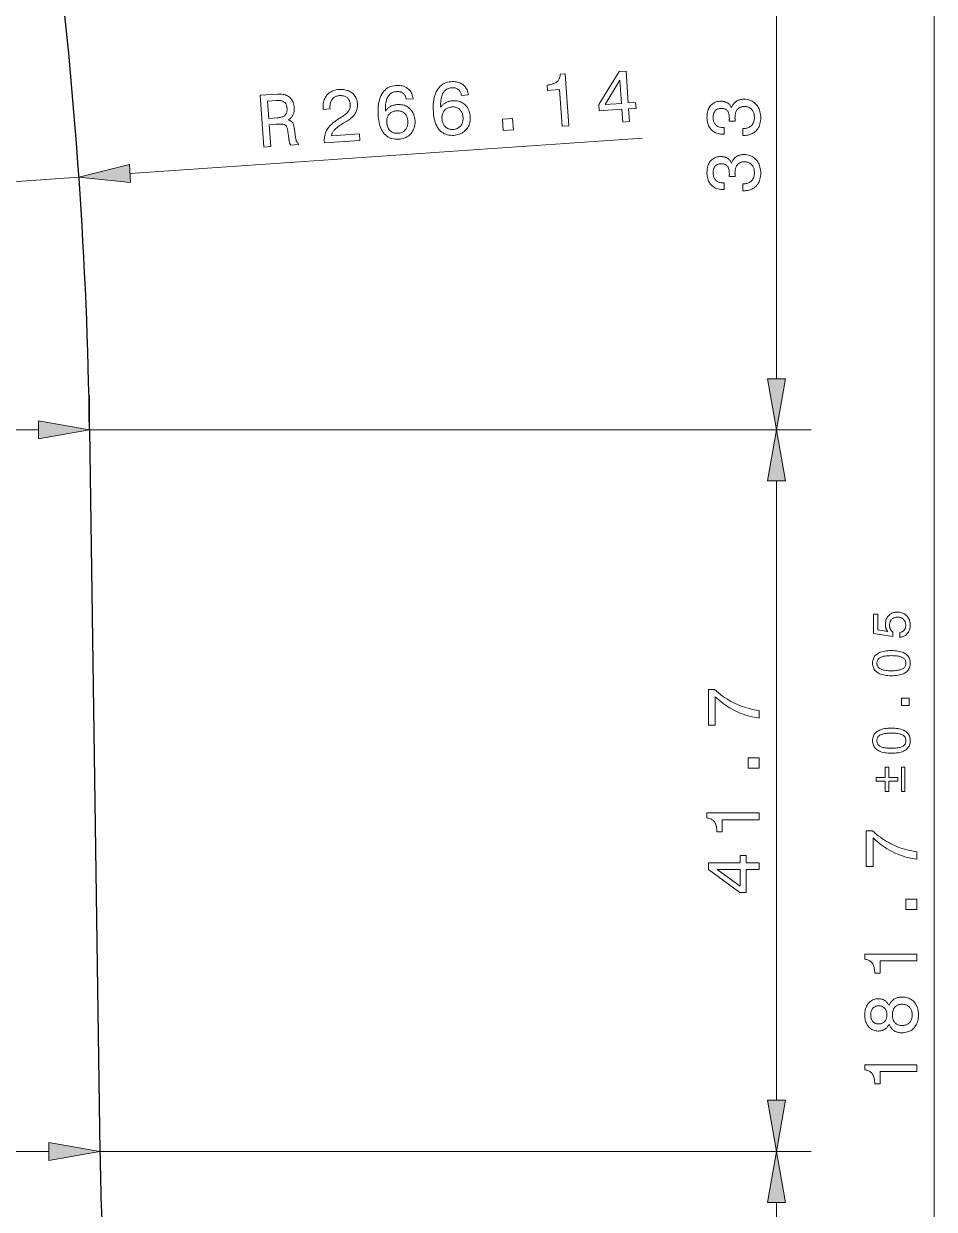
# Model space of a CAD drawing. Extents: x 0 to 297, y 0 to 420.
# Drawn here: x 159.2 to 211.8, y 215.8 to 284.3 of the extents above; entities that cross this region are included whole.
import ezdxf

# ---------------------------------------------------------------- set-up
doc = ezdxf.new("R2010")
doc.units = 0

msp = doc.modelspace()

# ---------------------------------------------------------------- linework, layer by layer
at = {"color": 7, "lineweight": 13}
for p, q in [((211.797, 151.112), (211.797, 326.904)), ((202.685, 263.812), (202.685, 290.904)), ((165.336, 275.662), (194.94, 277.717)), ((131.155, 260.865), (160.046, 260.865)), ((163, 260.858), (204.685, 260.858)), ((163, 260.858), (204.68, 260.858)), ((202.68, 222.112), (202.68, 257.904)), ((130.555, 219.158), (160.646, 219.158)), ((163.6, 219.158), (204.678, 219.158)), ((163.6, 219.158), (204.68, 219.158)), ((202.678, 194.112), (202.678, 216.204))]:
    msp.add_line(p, q, dxfattribs=at)
at = {"color": 7, "lineweight": 13, "ltscale": 0.25}
msp.add_line((152.413, 274.765), (162.389, 275.457), dxfattribs=at)
at = {"color": 7, "lineweight": 13, "ltscale": 0.050185}
msp.add_line((163, 260.858), (163, 262.865), dxfattribs=at)
at = {"color": 7, "lineweight": 30}
msp.add_line((163, 260.858), (163.6, 219.158), dxfattribs=at)
at = {"color": 7, "lineweight": 13}
for points in [[(193.805, 278.64), (193.753, 279.381), (192.439, 279.289), (192.413, 279.668), (193.597, 281.566), (193.989, 281.593), (194.116, 279.752), (194.543, 279.782), (194.567, 279.437), (194.14, 279.407), (194.192, 278.667)], [(184.879, 280.214), (184.483, 280.187), (184.474, 280.232), (184.463, 280.275), (184.45, 280.315), (184.435, 280.353), (184.417, 280.389), (184.397, 280.422), (184.375, 280.453), (184.351, 280.482), (184.325, 280.508), (184.297, 280.532), (184.266, 280.554), (184.234, 280.572), (184.2, 280.589), (184.164, 280.602), (184.126, 280.613), (184.086, 280.621), (184.044, 280.627), (184, 280.63), (183.955, 280.631), (183.908, 280.629), (183.844, 280.622), (183.783, 280.609), (183.726, 280.592), (183.673, 280.569), (183.622, 280.541), (183.576, 280.508), (183.533, 280.47), (183.493, 280.427), (183.456, 280.378), (183.424, 280.325), (183.394, 280.266), (183.368, 280.201), (183.345, 280.132), (183.325, 280.057), (183.309, 279.976), (183.296, 279.891), (183.286, 279.8), (183.279, 279.703), (183.276, 279.602), (183.276, 279.495), (183.3, 279.528), (183.325, 279.56), (183.351, 279.59), (183.378, 279.619), (183.406, 279.647), (183.436, 279.673), (183.467, 279.697), (183.499, 279.72), (183.533, 279.742), (183.567, 279.762), (183.603, 279.78), (183.64, 279.797), (183.677, 279.813), (183.716, 279.826), (183.756, 279.838), (183.796, 279.849), (183.838, 279.858), (183.88, 279.865), (183.924, 279.87), (183.968, 279.874), (184.052, 279.877), (184.133, 279.875), (184.211, 279.867), (184.286, 279.853), (184.358, 279.833), (184.427, 279.808), (184.494, 279.777), (184.558, 279.74), (184.619, 279.698), (184.677, 279.65), (184.731, 279.597), (184.781, 279.541), (184.825, 279.48), (184.864, 279.416), (184.898, 279.348), (184.927, 279.276), (184.951, 279.2), (184.969, 279.121), (184.983, 279.037), (184.992, 278.95), (184.995, 278.862), (184.993, 278.778), (184.984, 278.696), (184.97, 278.617), (184.95, 278.541), (184.924, 278.468), (184.892, 278.398), (184.854, 278.331), (184.811, 278.267), (184.761, 278.206), (184.707, 278.149), (184.649, 278.097), (184.587, 278.051), (184.521, 278.01), (184.452, 277.974), (184.378, 277.944), (184.301, 277.919), (184.22, 277.9), (184.135, 277.885), (184.046, 277.876), (183.943, 277.873), (183.844, 277.877), (183.75, 277.889), (183.66, 277.908), (183.575, 277.935), (183.494, 277.97), (183.418, 278.012), (183.346, 278.062), (183.278, 278.119), (183.215, 278.184), (183.157, 278.257), (183.103, 278.336), (183.055, 278.422), (183.012, 278.514), (182.974, 278.614), (182.942, 278.72), (182.914, 278.834), (182.892, 278.954), (182.875, 279.081), (182.862, 279.214), (182.854, 279.372), (182.853, 279.522), (182.858, 279.666), (182.869, 279.802), (182.887, 279.932), (182.912, 280.055), (182.943, 280.171), (182.98, 280.281), (183.023, 280.383), (183.074, 280.479), (183.13, 280.567), (183.191, 280.647), (183.258, 280.718), (183.33, 280.78), (183.408, 280.834), (183.491, 280.88), (183.579, 280.917), (183.673, 280.946), (183.772, 280.966), (183.877, 280.977), (183.961, 280.981), (184.041, 280.98), (184.118, 280.975), (184.192, 280.965), (184.263, 280.95), (184.33, 280.931), (184.394, 280.907), (184.455, 280.878), (184.512, 280.845), (184.566, 280.808), (184.616, 280.766), (184.662, 280.72), (184.704, 280.67), (184.742, 280.617), (184.775, 280.56), (184.805, 280.498), (184.829, 280.433), (184.85, 280.364), (184.867, 280.291)], [(190.301, 278.397), (190.153, 280.526), (189.455, 280.477), (189.434, 280.782), (189.509, 280.79), (189.579, 280.8), (189.646, 280.812), (189.708, 280.827), (189.766, 280.844), (189.821, 280.863), (189.871, 280.885), (189.917, 280.909), (189.958, 280.935), (189.996, 280.964), (190.03, 280.995), (190.061, 281.029), (190.088, 281.067), (190.112, 281.107), (190.133, 281.151), (190.151, 281.198), (190.166, 281.248), (190.177, 281.301), (190.186, 281.357), (190.191, 281.416), (190.483, 281.436), (190.692, 278.424)], [(192.777, 279.659), (193.729, 279.726), (193.636, 281.065)], [(173.065, 277.201), (172.857, 280.189), (173.856, 280.259), (173.943, 280.262), (174.025, 280.262), (174.104, 280.256), (174.178, 280.246), (174.249, 280.231), (174.316, 280.212), (174.379, 280.188), (174.438, 280.159), (174.493, 280.126), (174.544, 280.088), (174.592, 280.045), (174.634, 279.998), (174.673, 279.947), (174.707, 279.892), (174.737, 279.832), (174.762, 279.768), (174.783, 279.7), (174.8, 279.628), (174.812, 279.551), (174.82, 279.47), (174.822, 279.421), (174.822, 279.374), (174.821, 279.328), (174.817, 279.284), (174.811, 279.241), (174.802, 279.199), (174.792, 279.159), (174.78, 279.12), (174.765, 279.082), (174.749, 279.046), (174.73, 279.012), (174.71, 278.978), (174.687, 278.947), (174.662, 278.916), (174.635, 278.887), (174.607, 278.86), (174.576, 278.834), (174.543, 278.81), (174.508, 278.787), (174.471, 278.765), (174.504, 278.757), (174.535, 278.747), (174.564, 278.736), (174.591, 278.723), (174.617, 278.709), (174.641, 278.694), (174.663, 278.678), (174.683, 278.66), (174.701, 278.641), (174.718, 278.62), (174.734, 278.598), (174.748, 278.571), (174.762, 278.542), (174.775, 278.509), (174.787, 278.472), (174.798, 278.432), (174.809, 278.389), (174.819, 278.342), (174.827, 278.292), (174.836, 278.239), (174.901, 277.755), (174.905, 277.725), (174.91, 277.696), (174.915, 277.669), (174.92, 277.643), (174.926, 277.619), (174.931, 277.597), (174.937, 277.577), (174.943, 277.559), (174.95, 277.542), (174.957, 277.526), (174.964, 277.513), (174.972, 277.499), (174.98, 277.487), (174.989, 277.475), (174.999, 277.464), (175.009, 277.454), (175.02, 277.445), (175.032, 277.436), (175.044, 277.429), (175.057, 277.421), (175.063, 277.339), (174.611, 277.308), (174.604, 277.318), (174.598, 277.329), (174.592, 277.34), (174.585, 277.353), (174.58, 277.367), (174.574, 277.381), (174.568, 277.397), (174.563, 277.414), (174.557, 277.431), (174.552, 277.45), (174.547, 277.47), (174.542, 277.491), (174.537, 277.513), (174.532, 277.537), (174.527, 277.562), (174.523, 277.589), (174.518, 277.617), (174.514, 277.646), (174.509, 277.677), (174.505, 277.709), (174.457, 278.094), (174.449, 278.15), (174.439, 278.202), (174.428, 278.25), (174.415, 278.293), (174.402, 278.333), (174.386, 278.368), (174.369, 278.399), (174.351, 278.426), (174.332, 278.448), (174.31, 278.466), (174.286, 278.482), (174.255, 278.495), (174.217, 278.505), (174.174, 278.514), (174.125, 278.52), (174.07, 278.524), (174.008, 278.526), (173.94, 278.526), (173.867, 278.523), (173.787, 278.519), (173.377, 278.49), (173.464, 277.228)], [(176.565, 277.444), (176.564, 277.456), (176.56, 277.544), (176.561, 277.629), (176.565, 277.711), (176.574, 277.79), (176.588, 277.867), (176.605, 277.941), (176.627, 278.013), (176.653, 278.082), (176.684, 278.148), (176.719, 278.212), (176.759, 278.275), (176.806, 278.337), (176.86, 278.401), (176.92, 278.464), (176.988, 278.528), (177.061, 278.593), (177.142, 278.657), (177.229, 278.722), (177.322, 278.788), (177.422, 278.854), (177.667, 279.01), (177.71, 279.038), (177.751, 279.067), (177.788, 279.096), (177.824, 279.126), (177.856, 279.156), (177.887, 279.186), (177.914, 279.217), (177.94, 279.248), (177.962, 279.28), (177.982, 279.312), (178, 279.345), (178.016, 279.379), (178.029, 279.413), (178.04, 279.449), (178.05, 279.485), (178.056, 279.523), (178.061, 279.561), (178.064, 279.601), (178.064, 279.641), (178.062, 279.682), (178.057, 279.729), (178.049, 279.773), (178.038, 279.815), (178.024, 279.856), (178.007, 279.894), (177.986, 279.93), (177.963, 279.964), (177.936, 279.997), (177.906, 280.027), (177.873, 280.055), (177.837, 280.08), (177.799, 280.102), (177.76, 280.122), (177.718, 280.138), (177.675, 280.151), (177.629, 280.161), (177.581, 280.168), (177.532, 280.172), (177.48, 280.173), (177.426, 280.17), (177.373, 280.165), (177.323, 280.156), (177.275, 280.143), (177.23, 280.127), (177.187, 280.107), (177.146, 280.084), (177.109, 280.057), (177.074, 280.027), (177.041, 279.993), (177.011, 279.956), (176.984, 279.915), (176.96, 279.872), (176.94, 279.827), (176.923, 279.778), (176.909, 279.728), (176.898, 279.674), (176.891, 279.619), (176.887, 279.56), (176.887, 279.499), (176.89, 279.436), (176.892, 279.4), (176.501, 279.373), (176.497, 279.434), (176.493, 279.527), (176.495, 279.616), (176.502, 279.702), (176.516, 279.784), (176.535, 279.863), (176.559, 279.938), (176.589, 280.009), (176.625, 280.077), (176.667, 280.142), (176.714, 280.202), (176.766, 280.259), (176.822, 280.31), (176.883, 280.356), (176.948, 280.396), (177.017, 280.432), (177.09, 280.462), (177.167, 280.487), (177.249, 280.506), (177.334, 280.521), (177.424, 280.53), (177.511, 280.533), (177.595, 280.532), (177.676, 280.525), (177.753, 280.513), (177.828, 280.496), (177.9, 280.474), (177.968, 280.446), (178.034, 280.414), (178.096, 280.376), (178.156, 280.333), (178.211, 280.286), (178.261, 280.235), (178.306, 280.181), (178.345, 280.124), (178.38, 280.063), (178.409, 279.998), (178.433, 279.931), (178.451, 279.859), (178.465, 279.785), (178.473, 279.706), (178.475, 279.645), (178.475, 279.585), (178.471, 279.527), (178.464, 279.469), (178.453, 279.414), (178.439, 279.359), (178.422, 279.306), (178.401, 279.254), (178.378, 279.203), (178.351, 279.154), (178.32, 279.105), (178.286, 279.058), (178.249, 279.012), (178.208, 278.967), (178.164, 278.923), (178.116, 278.88), (178.065, 278.837), (178.01, 278.796), (177.952, 278.756), (177.891, 278.717), (177.647, 278.571), (177.58, 278.529), (177.516, 278.488), (177.457, 278.448), (177.402, 278.409), (177.351, 278.372), (177.303, 278.335), (177.26, 278.299), (177.221, 278.264), (177.185, 278.23), (177.154, 278.197), (177.126, 278.164), (177.1, 278.131), (177.076, 278.097), (177.055, 278.062), (177.035, 278.027), (177.018, 277.992), (177.003, 277.956), (176.99, 277.919), (176.979, 277.882), (176.971, 277.844), (178.594, 277.956), (178.62, 277.586)], [(181.688, 279.993), (181.293, 279.965), (181.284, 280.011), (181.273, 280.053), (181.26, 280.094), (181.244, 280.132), (181.227, 280.168), (181.207, 280.201), (181.185, 280.232), (181.161, 280.261), (181.135, 280.287), (181.106, 280.311), (181.076, 280.332), (181.044, 280.351), (181.009, 280.367), (180.973, 280.381), (180.935, 280.392), (180.895, 280.4), (180.854, 280.406), (180.81, 280.409), (180.764, 280.409), (180.717, 280.407), (180.653, 280.4), (180.593, 280.388), (180.536, 280.37), (180.482, 280.348), (180.432, 280.32), (180.385, 280.287), (180.342, 280.249), (180.302, 280.205), (180.266, 280.157), (180.233, 280.103), (180.204, 280.044), (180.177, 279.98), (180.154, 279.91), (180.135, 279.835), (180.118, 279.755), (180.105, 279.669), (180.095, 279.578), (180.089, 279.482), (180.086, 279.38), (180.086, 279.273), (180.109, 279.306), (180.134, 279.338), (180.16, 279.369), (180.187, 279.398), (180.216, 279.425), (180.246, 279.451), (180.277, 279.476), (180.309, 279.499), (180.342, 279.52), (180.377, 279.54), (180.412, 279.559), (180.449, 279.576), (180.487, 279.591), (180.525, 279.605), (180.565, 279.617), (180.606, 279.627), (180.647, 279.636), (180.69, 279.643), (180.733, 279.649), (180.778, 279.653), (180.861, 279.656), (180.942, 279.653), (181.02, 279.645), (181.095, 279.631), (181.167, 279.611), (181.237, 279.586), (181.304, 279.555), (181.367, 279.519), (181.428, 279.476), (181.487, 279.428), (181.541, 279.376), (181.59, 279.319), (181.634, 279.259), (181.673, 279.195), (181.707, 279.126), (181.736, 279.055), (181.76, 278.979), (181.779, 278.899), (181.793, 278.816), (181.801, 278.729), (181.805, 278.641), (181.802, 278.556), (181.794, 278.474), (181.779, 278.396), (181.759, 278.32), (181.733, 278.247), (181.702, 278.177), (181.664, 278.11), (181.62, 278.046), (181.571, 277.985), (181.517, 277.928), (181.459, 277.876), (181.397, 277.83), (181.331, 277.789), (181.261, 277.753), (181.188, 277.723), (181.11, 277.698), (181.029, 277.678), (180.944, 277.664), (180.855, 277.655), (180.752, 277.651), (180.654, 277.655), (180.56, 277.667), (180.47, 277.687), (180.385, 277.714), (180.304, 277.748), (180.227, 277.79), (180.155, 277.84), (180.088, 277.898), (180.024, 277.963), (179.966, 278.035), (179.913, 278.114), (179.865, 278.2), (179.822, 278.293), (179.784, 278.393), (179.751, 278.499), (179.724, 278.612), (179.701, 278.732), (179.684, 278.859), (179.672, 278.993), (179.664, 279.15), (179.663, 279.301), (179.668, 279.444), (179.679, 279.581), (179.697, 279.711), (179.721, 279.834), (179.752, 279.95), (179.789, 280.059), (179.833, 280.162), (179.883, 280.258), (179.939, 280.346), (180.001, 280.425), (180.068, 280.496), (180.14, 280.559), (180.217, 280.613), (180.301, 280.658), (180.389, 280.695), (180.483, 280.724), (180.582, 280.744), (180.686, 280.756), (180.77, 280.76), (180.851, 280.759), (180.928, 280.753), (181.002, 280.743), (181.072, 280.728), (181.139, 280.709), (181.203, 280.685), (181.264, 280.657), (181.322, 280.624), (181.376, 280.586), (181.426, 280.544), (181.472, 280.499), (181.514, 280.449), (181.551, 280.396), (181.585, 280.338), (181.614, 280.277), (181.639, 280.212), (181.66, 280.143), (181.676, 280.07)], [(173.77, 279.885), (173.282, 279.851), (173.351, 278.856), (173.812, 278.888), (173.88, 278.894), (173.944, 278.902), (174.003, 278.912), (174.058, 278.924), (174.108, 278.938), (174.154, 278.954), (174.196, 278.972), (174.233, 278.992), (174.266, 279.014), (174.294, 279.038), (174.319, 279.064), (174.34, 279.094), (174.359, 279.126), (174.375, 279.161), (174.387, 279.199), (174.397, 279.24), (174.404, 279.284), (174.408, 279.331), (174.408, 279.38), (174.406, 279.432), (174.401, 279.484), (174.394, 279.532), (174.384, 279.577), (174.371, 279.619), (174.356, 279.658), (174.339, 279.693), (174.318, 279.725), (174.296, 279.754), (174.271, 279.78), (174.243, 279.803), (174.212, 279.822), (174.178, 279.84), (174.14, 279.854), (174.098, 279.866), (174.052, 279.876), (174.003, 279.883), (173.951, 279.887), (173.894, 279.889), (173.834, 279.888)], [(200.744, 277.868), (200.744, 278.266), (200.806, 278.269), (200.865, 278.275), (200.921, 278.284), (200.975, 278.297), (201.025, 278.313), (201.073, 278.332), (201.117, 278.354), (201.159, 278.379), (201.198, 278.408), (201.235, 278.44), (201.268, 278.475), (201.297, 278.512), (201.323, 278.553), (201.346, 278.595), (201.365, 278.641), (201.381, 278.689), (201.393, 278.74), (201.402, 278.794), (201.407, 278.85), (201.409, 278.909), (201.407, 278.967), (201.402, 279.022), (201.394, 279.075), (201.383, 279.125), (201.369, 279.173), (201.352, 279.218), (201.331, 279.261), (201.307, 279.301), (201.28, 279.339), (201.25, 279.374), (201.218, 279.406), (201.182, 279.435), (201.145, 279.46), (201.105, 279.483), (201.063, 279.501), (201.018, 279.516), (200.971, 279.528), (200.922, 279.537), (200.87, 279.542), (200.816, 279.544), (200.767, 279.542), (200.72, 279.537), (200.676, 279.529), (200.633, 279.517), (200.593, 279.502), (200.555, 279.483), (200.519, 279.461), (200.486, 279.436), (200.454, 279.408), (200.425, 279.376), (200.398, 279.341), (200.375, 279.304), (200.354, 279.263), (200.335, 279.22), (200.32, 279.174), (200.307, 279.126), (200.297, 279.075), (200.29, 279.021), (200.286, 278.964), (200.285, 278.905), (200.285, 278.896), (200.285, 278.888), (200.285, 278.879), (200.285, 278.87), (200.285, 278.862), (200.286, 278.853), (200.286, 278.844), (200.286, 278.835), (200.287, 278.826), (200.287, 278.816), (200.287, 278.807), (200.288, 278.797), (200.288, 278.786), (200.289, 278.774), (200.29, 278.763), (200.29, 278.75), (200.291, 278.737), (200.292, 278.723), (200.292, 278.709), (200.293, 278.694), (199.954, 278.694), (199.954, 278.703), (199.955, 278.712), (199.955, 278.721), (199.955, 278.73), (199.956, 278.739), (199.956, 278.748), (199.956, 278.757), (199.957, 278.766), (199.957, 278.774), (199.957, 278.783), (199.957, 278.791), (199.957, 278.799), (199.958, 278.807), (199.958, 278.815), (199.958, 278.823), (199.958, 278.831), (199.958, 278.838), (199.958, 278.846), (199.958, 278.853), (199.958, 278.861), (199.957, 278.917), (199.953, 278.971), (199.948, 279.022), (199.94, 279.069), (199.929, 279.114), (199.917, 279.155), (199.902, 279.194), (199.885, 279.23), (199.865, 279.262), (199.843, 279.292), (199.819, 279.318), (199.792, 279.342), (199.763, 279.363), (199.732, 279.381), (199.698, 279.397), (199.662, 279.409), (199.623, 279.419), (199.582, 279.426), (199.538, 279.43), (199.492, 279.432), (199.448, 279.431), (199.405, 279.426), (199.365, 279.42), (199.327, 279.41), (199.291, 279.398), (199.257, 279.383), (199.225, 279.365), (199.195, 279.345), (199.168, 279.322), (199.142, 279.296), (199.119, 279.268), (199.098, 279.237), (199.08, 279.204), (199.064, 279.168), (199.05, 279.13), (199.039, 279.09), (199.031, 279.047), (199.025, 279.002), (199.021, 278.955), (199.02, 278.905), (199.022, 278.849), (199.026, 278.796), (199.035, 278.745), (199.046, 278.698), (199.061, 278.653), (199.078, 278.61), (199.099, 278.571), (199.124, 278.534), (199.151, 278.501), (199.182, 278.469), (199.216, 278.441), (199.253, 278.416), (199.293, 278.394), (199.336, 278.374), (199.383, 278.358), (199.432, 278.345), (199.484, 278.334), (199.539, 278.327), (199.597, 278.322), (199.659, 278.321), (199.659, 277.937), (199.629, 277.937), (199.543, 277.94), (199.46, 277.947), (199.381, 277.96), (199.305, 277.978), (199.233, 278.001), (199.165, 278.029), (199.1, 278.063), (199.039, 278.101), (198.981, 278.145), (198.927, 278.193), (198.877, 278.246), (198.833, 278.303), (198.794, 278.363), (198.76, 278.427), (198.731, 278.494), (198.708, 278.565), (198.689, 278.639), (198.676, 278.717), (198.668, 278.799), (198.666, 278.884), (198.668, 278.974), (198.674, 279.059), (198.685, 279.141), (198.7, 279.218), (198.719, 279.292), (198.742, 279.361), (198.77, 279.426), (198.802, 279.487), (198.838, 279.544), (198.879, 279.596), (198.923, 279.644), (198.971, 279.687), (199.022, 279.725), (199.076, 279.758), (199.134, 279.786), (199.195, 279.809), (199.259, 279.827), (199.327, 279.839), (199.399, 279.847), (199.473, 279.849), (199.516, 279.848), (199.558, 279.845), (199.598, 279.841), (199.637, 279.834), (199.675, 279.825), (199.711, 279.815), (199.746, 279.802), (199.78, 279.788), (199.813, 279.772), (199.844, 279.753), (199.874, 279.733), (199.903, 279.711), (199.93, 279.688), (199.956, 279.662), (199.98, 279.635), (200.002, 279.605), (200.024, 279.574), (200.043, 279.541), (200.061, 279.506), (200.078, 279.47), (200.097, 279.517), (200.118, 279.562), (200.14, 279.605), (200.165, 279.645), (200.192, 279.683), (200.22, 279.719), (200.251, 279.752), (200.283, 279.783), (200.318, 279.811), (200.354, 279.838), (200.393, 279.862), (200.433, 279.883), (200.475, 279.902), (200.518, 279.918), (200.564, 279.932), (200.611, 279.943), (200.659, 279.952), (200.71, 279.958), (200.762, 279.962), (200.816, 279.963), (200.901, 279.96), (200.982, 279.951), (201.06, 279.937), (201.135, 279.916), (201.206, 279.889), (201.273, 279.857), (201.338, 279.819), (201.398, 279.774), (201.456, 279.724), (201.51, 279.668), (201.559, 279.607), (201.604, 279.542), (201.643, 279.473), (201.677, 279.401), (201.706, 279.324), (201.729, 279.244), (201.748, 279.16), (201.761, 279.072), (201.769, 278.98), (201.771, 278.884), (201.768, 278.793), (201.76, 278.706), (201.747, 278.622), (201.728, 278.543), (201.703, 278.467), (201.673, 278.395), (201.638, 278.326), (201.597, 278.262), (201.551, 278.201), (201.499, 278.144), (201.443, 278.091), (201.383, 278.044), (201.32, 278.003), (201.253, 277.967), (201.182, 277.937), (201.108, 277.912), (201.03, 277.892), (200.948, 277.879), (200.863, 277.87), (200.774, 277.868)], [(181.385, 278.695), (181.38, 278.753), (181.371, 278.807), (181.359, 278.859), (181.344, 278.909), (181.327, 278.956), (181.306, 279), (181.282, 279.042), (181.254, 279.081), (181.224, 279.117), (181.191, 279.151), (181.155, 279.182), (181.118, 279.209), (181.079, 279.233), (181.038, 279.253), (180.995, 279.269), (180.95, 279.282), (180.904, 279.291), (180.856, 279.296), (180.806, 279.298), (180.754, 279.296), (180.697, 279.29), (180.642, 279.281), (180.59, 279.269), (180.541, 279.254), (180.494, 279.235), (180.451, 279.213), (180.41, 279.187), (180.372, 279.159), (180.337, 279.127), (180.304, 279.092), (180.275, 279.054), (180.249, 279.013), (180.227, 278.971), (180.208, 278.926), (180.193, 278.878), (180.181, 278.829), (180.173, 278.777), (180.169, 278.723), (180.168, 278.666), (180.17, 278.607), (180.176, 278.548), (180.185, 278.492), (180.197, 278.439), (180.212, 278.388), (180.23, 278.34), (180.251, 278.295), (180.276, 278.252), (180.304, 278.212), (180.334, 278.175), (180.368, 278.141), (180.405, 278.11), (180.443, 278.082), (180.484, 278.058), (180.527, 278.038), (180.572, 278.022), (180.619, 278.009), (180.668, 278), (180.719, 277.995), (180.772, 277.993), (180.827, 277.995), (180.88, 278.001), (180.93, 278.01), (180.979, 278.022), (181.024, 278.038), (181.068, 278.058), (181.109, 278.081), (181.148, 278.107), (181.185, 278.137), (181.219, 278.171), (181.251, 278.207), (181.28, 278.247), (181.306, 278.289), (181.328, 278.333), (181.347, 278.378), (181.362, 278.426), (181.374, 278.476), (181.382, 278.528), (181.386, 278.582), (181.388, 278.638)], [(184.576, 278.917), (184.57, 278.974), (184.562, 279.029), (184.55, 279.081), (184.535, 279.13), (184.517, 279.177), (184.496, 279.221), (184.472, 279.263), (184.445, 279.302), (184.415, 279.339), (184.381, 279.373), (184.346, 279.403), (184.308, 279.431), (184.269, 279.454), (184.228, 279.474), (184.185, 279.49), (184.141, 279.503), (184.094, 279.512), (184.046, 279.518), (183.996, 279.519), (183.945, 279.518), (183.887, 279.512), (183.832, 279.503), (183.78, 279.491), (183.731, 279.475), (183.685, 279.456), (183.641, 279.434), (183.6, 279.409), (183.562, 279.38), (183.527, 279.348), (183.495, 279.313), (183.466, 279.275), (183.44, 279.235), (183.418, 279.192), (183.399, 279.147), (183.384, 279.1), (183.372, 279.05), (183.364, 278.998), (183.359, 278.944), (183.358, 278.887), (183.36, 278.828), (183.366, 278.77), (183.375, 278.713), (183.387, 278.66), (183.402, 278.609), (183.42, 278.561), (183.442, 278.516), (183.466, 278.474), (183.494, 278.434), (183.525, 278.397), (183.559, 278.362), (183.595, 278.331), (183.634, 278.304), (183.675, 278.28), (183.717, 278.26), (183.762, 278.243), (183.809, 278.231), (183.858, 278.222), (183.909, 278.216), (183.963, 278.215), (184.018, 278.217), (184.071, 278.222), (184.121, 278.231), (184.169, 278.244), (184.215, 278.26), (184.258, 278.279), (184.3, 278.302), (184.339, 278.329), (184.375, 278.359), (184.41, 278.392), (184.442, 278.429), (184.471, 278.469), (184.496, 278.51), (184.519, 278.554), (184.537, 278.6), (184.552, 278.648), (184.564, 278.697), (184.572, 278.749), (184.577, 278.803), (184.578, 278.859)], [(186.89, 278.16), (186.845, 278.802), (187.44, 278.843), (187.485, 278.202)], [(165.3, 276.182), (162.389, 275.457), (165.373, 275.142)], [(200.744, 274.669), (200.744, 275.068), (200.806, 275.071), (200.865, 275.077), (200.921, 275.086), (200.975, 275.099), (201.025, 275.115), (201.073, 275.134), (201.117, 275.156), (201.159, 275.181), (201.198, 275.21), (201.235, 275.242), (201.268, 275.277), (201.297, 275.314), (201.323, 275.354), (201.346, 275.397), (201.365, 275.443), (201.381, 275.491), (201.393, 275.542), (201.402, 275.596), (201.407, 275.652), (201.409, 275.711), (201.407, 275.769), (201.402, 275.824), (201.394, 275.877), (201.383, 275.927), (201.369, 275.975), (201.352, 276.02), (201.331, 276.063), (201.307, 276.103), (201.28, 276.141), (201.25, 276.176), (201.218, 276.208), (201.182, 276.237), (201.145, 276.262), (201.105, 276.284), (201.063, 276.303), (201.018, 276.318), (200.971, 276.33), (200.922, 276.339), (200.87, 276.344), (200.816, 276.345), (200.767, 276.344), (200.72, 276.339), (200.676, 276.33), (200.633, 276.319), (200.593, 276.304), (200.555, 276.285), (200.519, 276.263), (200.486, 276.238), (200.454, 276.21), (200.425, 276.178), (200.398, 276.143), (200.375, 276.105), (200.354, 276.065), (200.335, 276.022), (200.32, 275.976), (200.307, 275.928), (200.297, 275.877), (200.29, 275.823), (200.286, 275.766), (200.285, 275.707), (200.285, 275.698), (200.285, 275.69), (200.285, 275.681), (200.285, 275.672), (200.285, 275.663), (200.286, 275.655), (200.286, 275.646), (200.286, 275.636), (200.287, 275.627), (200.287, 275.618), (200.287, 275.609), (200.288, 275.598), (200.288, 275.588), (200.289, 275.576), (200.29, 275.564), (200.29, 275.552), (200.291, 275.539), (200.292, 275.525), (200.292, 275.511), (200.293, 275.496), (199.954, 275.496), (199.954, 275.505), (199.955, 275.514), (199.955, 275.523), (199.955, 275.532), (199.956, 275.541), (199.956, 275.55), (199.956, 275.559), (199.957, 275.567), (199.957, 275.576), (199.957, 275.584), (199.957, 275.593), (199.957, 275.601), (199.958, 275.609), (199.958, 275.617), (199.958, 275.625), (199.958, 275.633), (199.958, 275.64), (199.958, 275.648), (199.958, 275.655), (199.958, 275.662), (199.957, 275.719), (199.953, 275.773), (199.948, 275.823), (199.94, 275.871), (199.929, 275.916), (199.917, 275.957), (199.902, 275.996), (199.885, 276.031), (199.865, 276.064), (199.843, 276.094), (199.819, 276.12), (199.792, 276.144), (199.763, 276.165), (199.732, 276.183), (199.698, 276.199), (199.662, 276.211), (199.623, 276.221), (199.582, 276.228), (199.538, 276.232), (199.492, 276.234), (199.448, 276.232), (199.405, 276.228), (199.365, 276.221), (199.327, 276.212), (199.291, 276.2), (199.257, 276.185), (199.225, 276.167), (199.195, 276.147), (199.168, 276.124), (199.142, 276.098), (199.119, 276.069), (199.098, 276.039), (199.08, 276.005), (199.064, 275.97), (199.05, 275.932), (199.039, 275.892), (199.031, 275.849), (199.025, 275.804), (199.021, 275.756), (199.02, 275.707), (199.022, 275.651), (199.026, 275.597), (199.035, 275.547), (199.046, 275.499), (199.061, 275.454), (199.078, 275.412), (199.099, 275.373), (199.124, 275.336), (199.151, 275.302), (199.182, 275.271), (199.216, 275.243), (199.253, 275.218), (199.293, 275.195), (199.336, 275.176), (199.383, 275.16), (199.432, 275.146), (199.484, 275.136), (199.539, 275.129), (199.597, 275.124), (199.659, 275.123), (199.659, 274.739), (199.629, 274.739), (199.543, 274.742), (199.46, 274.749), (199.381, 274.762), (199.305, 274.78), (199.233, 274.803), (199.165, 274.831), (199.1, 274.865), (199.039, 274.903), (198.981, 274.946), (198.927, 274.995), (198.877, 275.048), (198.833, 275.105), (198.794, 275.165), (198.76, 275.229), (198.731, 275.296), (198.708, 275.367), (198.689, 275.441), (198.676, 275.519), (198.668, 275.6), (198.666, 275.686), (198.668, 275.775), (198.674, 275.861), (198.685, 275.943), (198.7, 276.02), (198.719, 276.094), (198.742, 276.163), (198.77, 276.228), (198.802, 276.289), (198.838, 276.345), (198.879, 276.398), (198.923, 276.446), (198.971, 276.489), (199.022, 276.527), (199.076, 276.56), (199.134, 276.588), (199.195, 276.611), (199.259, 276.628), (199.327, 276.641), (199.399, 276.649), (199.473, 276.651), (199.516, 276.65), (199.558, 276.647), (199.598, 276.643), (199.637, 276.636), (199.675, 276.627), (199.711, 276.617), (199.746, 276.604), (199.78, 276.59), (199.813, 276.573), (199.844, 276.555), (199.874, 276.535), (199.903, 276.513), (199.93, 276.489), (199.956, 276.464), (199.98, 276.436), (200.002, 276.407), (200.024, 276.376), (200.043, 276.343), (200.061, 276.308), (200.078, 276.272), (200.097, 276.319), (200.118, 276.364), (200.14, 276.407), (200.165, 276.447), (200.192, 276.485), (200.22, 276.52), (200.251, 276.554), (200.283, 276.585), (200.318, 276.613), (200.354, 276.64), (200.393, 276.663), (200.433, 276.685), (200.475, 276.704), (200.518, 276.72), (200.564, 276.734), (200.611, 276.745), (200.659, 276.754), (200.71, 276.76), (200.762, 276.764), (200.816, 276.765), (200.901, 276.762), (200.982, 276.753), (201.06, 276.738), (201.135, 276.718), (201.206, 276.691), (201.273, 276.659), (201.338, 276.62), (201.398, 276.576), (201.456, 276.526), (201.51, 276.47), (201.559, 276.409), (201.604, 276.344), (201.643, 276.275), (201.677, 276.203), (201.706, 276.126), (201.729, 276.046), (201.748, 275.962), (201.761, 275.873), (201.769, 275.781), (201.771, 275.686), (201.768, 275.595), (201.76, 275.508), (201.747, 275.424), (201.728, 275.345), (201.703, 275.269), (201.673, 275.197), (201.638, 275.128), (201.597, 275.064), (201.551, 275.003), (201.499, 274.946), (201.443, 274.893), (201.383, 274.846), (201.32, 274.805), (201.253, 274.769), (201.182, 274.738), (201.108, 274.714), (201.03, 274.694), (200.948, 274.68), (200.863, 274.672), (200.774, 274.669)], [(202.164, 263.812), (202.685, 260.858), (203.206, 263.812)], [(160.046, 260.344), (163, 260.865), (160.046, 261.386)], [(203.201, 257.904), (202.68, 260.858), (202.159, 257.904)], [(209.8, 248.863), (209.8, 249.144), (209.832, 249.149), (209.862, 249.157), (209.891, 249.166), (209.919, 249.177), (209.945, 249.19), (209.97, 249.205), (209.994, 249.221), (210.016, 249.239), (210.036, 249.259), (210.056, 249.28), (210.073, 249.303), (210.089, 249.327), (210.103, 249.352), (210.115, 249.379), (210.125, 249.407), (210.133, 249.436), (210.14, 249.466), (210.144, 249.498), (210.147, 249.53), (210.148, 249.564), (210.147, 249.606), (210.143, 249.645), (210.136, 249.683), (210.127, 249.72), (210.116, 249.755), (210.102, 249.788), (210.085, 249.819), (210.066, 249.849), (210.044, 249.877), (210.019, 249.904), (209.993, 249.928), (209.965, 249.95), (209.935, 249.969), (209.904, 249.986), (209.871, 250), (209.836, 250.011), (209.8, 250.02), (209.762, 250.027), (209.723, 250.031), (209.682, 250.032), (209.64, 250.031), (209.599, 250.027), (209.561, 250.021), (209.524, 250.012), (209.489, 250), (209.456, 249.986), (209.425, 249.97), (209.395, 249.951), (209.367, 249.929), (209.341, 249.905), (209.316, 249.879), (209.295, 249.851), (209.276, 249.821), (209.259, 249.79), (209.245, 249.756), (209.234, 249.721), (209.225, 249.685), (209.219, 249.646), (209.215, 249.606), (209.214, 249.564), (209.214, 249.54), (209.216, 249.516), (209.218, 249.493), (209.221, 249.47), (209.226, 249.447), (209.231, 249.425), (209.238, 249.403), (209.245, 249.382), (209.253, 249.361), (209.262, 249.341), (209.273, 249.321), (209.284, 249.301), (209.296, 249.282), (209.309, 249.264), (209.323, 249.246), (209.338, 249.229), (209.354, 249.212), (209.371, 249.195), (209.388, 249.18), (209.407, 249.164), (209.407, 248.924), (208.294, 249.089), (208.294, 250.211), (208.542, 250.211), (208.542, 249.291), (209.107, 249.207), (209.094, 249.222), (209.082, 249.238), (209.07, 249.255), (209.059, 249.272), (209.049, 249.289), (209.039, 249.307), (209.03, 249.326), (209.021, 249.345), (209.014, 249.365), (209.006, 249.385), (209, 249.406), (208.994, 249.427), (208.989, 249.448), (208.984, 249.47), (208.98, 249.492), (208.977, 249.515), (208.975, 249.538), (208.973, 249.561), (208.972, 249.584), (208.972, 249.608), (208.974, 249.672), (208.979, 249.733), (208.989, 249.791), (209.002, 249.847), (209.02, 249.9), (209.041, 249.951), (209.066, 249.999), (209.094, 250.045), (209.127, 250.088), (209.164, 250.129), (209.203, 250.166), (209.245, 250.2), (209.289, 250.229), (209.336, 250.255), (209.385, 250.276), (209.437, 250.294), (209.491, 250.308), (209.547, 250.318), (209.606, 250.324), (209.667, 250.326), (209.732, 250.324), (209.794, 250.317), (209.854, 250.307), (209.911, 250.292), (209.966, 250.273), (210.018, 250.25), (210.068, 250.223), (210.115, 250.192), (210.16, 250.157), (210.202, 250.117), (210.241, 250.074), (210.276, 250.028), (210.307, 249.98), (210.334, 249.93), (210.356, 249.876), (210.375, 249.821), (210.389, 249.763), (210.399, 249.702), (210.406, 249.639), (210.408, 249.573), (210.406, 249.515), (210.401, 249.458), (210.393, 249.404), (210.381, 249.352), (210.366, 249.302), (210.347, 249.253), (210.326, 249.207), (210.3, 249.163), (210.272, 249.121), (210.24, 249.081), (210.206, 249.043), (210.169, 249.01), (210.13, 248.979), (210.089, 248.952), (210.046, 248.929), (210.001, 248.909), (209.954, 248.892), (209.905, 248.879), (209.853, 248.869)], [(209.323, 246.645), (209.219, 246.647), (209.12, 246.653), (209.026, 246.662), (208.937, 246.675), (208.854, 246.692), (208.775, 246.712), (208.702, 246.736), (208.633, 246.764), (208.57, 246.796), (208.512, 246.831), (208.459, 246.87), (208.412, 246.912), (208.37, 246.958), (208.334, 247.007), (208.303, 247.059), (208.278, 247.115), (208.259, 247.175), (208.245, 247.237), (208.237, 247.303), (208.234, 247.373), (208.237, 247.443), (208.245, 247.509), (208.259, 247.572), (208.278, 247.632), (208.303, 247.688), (208.333, 247.74), (208.369, 247.789), (208.41, 247.835), (208.457, 247.877), (208.51, 247.915), (208.568, 247.95), (208.631, 247.981), (208.699, 248.009), (208.772, 248.033), (208.851, 248.053), (208.935, 248.069), (209.024, 248.082), (209.118, 248.091), (209.218, 248.097), (209.323, 248.099), (209.427, 248.097), (209.527, 248.091), (209.621, 248.082), (209.71, 248.069), (209.793, 248.053), (209.872, 248.033), (209.945, 248.009), (210.013, 247.981), (210.076, 247.95), (210.133, 247.915), (210.185, 247.877), (210.232, 247.835), (210.273, 247.789), (210.309, 247.74), (210.339, 247.688), (210.364, 247.632), (210.383, 247.572), (210.397, 247.509), (210.405, 247.443), (210.408, 247.373), (210.405, 247.303), (210.397, 247.237), (210.383, 247.175), (210.363, 247.115), (210.339, 247.059), (210.308, 247.007), (210.272, 246.958), (210.231, 246.912), (210.184, 246.87), (210.132, 246.831), (210.074, 246.796), (210.011, 246.764), (209.943, 246.736), (209.87, 246.712), (209.791, 246.692), (209.708, 246.675), (209.619, 246.662), (209.526, 246.653), (209.427, 246.647)], [(209.323, 246.934), (209.407, 246.935), (209.487, 246.939), (209.562, 246.944), (209.633, 246.951), (209.699, 246.961), (209.76, 246.973), (209.816, 246.986), (209.868, 247.002), (209.916, 247.02), (209.958, 247.041), (209.996, 247.063), (210.031, 247.088), (210.061, 247.115), (210.087, 247.145), (210.109, 247.177), (210.127, 247.211), (210.142, 247.248), (210.152, 247.287), (210.158, 247.329), (210.16, 247.373), (210.158, 247.417), (210.152, 247.459), (210.142, 247.498), (210.128, 247.535), (210.11, 247.569), (210.088, 247.601), (210.062, 247.63), (210.032, 247.657), (209.998, 247.682), (209.96, 247.704), (209.918, 247.724), (209.871, 247.741), (209.819, 247.757), (209.763, 247.771), (209.701, 247.782), (209.635, 247.791), (209.564, 247.799), (209.489, 247.804), (209.408, 247.807), (209.323, 247.808), (209.237, 247.807), (209.157, 247.804), (209.081, 247.799), (209.01, 247.791), (208.943, 247.782), (208.882, 247.771), (208.825, 247.757), (208.773, 247.741), (208.726, 247.724), (208.684, 247.704), (208.646, 247.682), (208.612, 247.657), (208.582, 247.63), (208.556, 247.601), (208.534, 247.569), (208.517, 247.535), (208.503, 247.498), (208.493, 247.459), (208.487, 247.417), (208.485, 247.373), (208.487, 247.329), (208.493, 247.287), (208.503, 247.248), (208.517, 247.211), (208.535, 247.177), (208.557, 247.145), (208.583, 247.115), (208.614, 247.088), (208.648, 247.063), (208.686, 247.041), (208.729, 247.02), (208.776, 247.002), (208.828, 246.986), (208.885, 246.973), (208.946, 246.961), (209.012, 246.951), (209.083, 246.944), (209.158, 246.939), (209.238, 246.935)], [(201.68, 244.204), (201.537, 244.225), (201.395, 244.251), (201.256, 244.28), (201.118, 244.314), (200.982, 244.351), (200.849, 244.393), (200.717, 244.439), (200.587, 244.489), (200.46, 244.543), (200.334, 244.601), (200.21, 244.663), (200.087, 244.73), (199.965, 244.802), (199.845, 244.878), (199.725, 244.959), (199.606, 245.045), (199.488, 245.135), (199.372, 245.229), (199.256, 245.329), (199.142, 245.433), (199.142, 243.792), (198.748, 243.792), (198.748, 245.848), (199.106, 245.848), (199.218, 245.748), (199.332, 245.652), (199.448, 245.56), (199.565, 245.472), (199.684, 245.388), (199.805, 245.309), (199.927, 245.234), (200.051, 245.163), (200.176, 245.097), (200.304, 245.034), (200.433, 244.976), (200.564, 244.922), (200.697, 244.872), (200.832, 244.826), (200.968, 244.785), (201.107, 244.748), (201.247, 244.714), (201.39, 244.685), (201.534, 244.661), (201.68, 244.64)], [(210.347, 244.926), (209.897, 244.926), (209.897, 245.344), (210.347, 245.344)], [(209.323, 242.168), (209.219, 242.17), (209.12, 242.175), (209.026, 242.184), (208.937, 242.197), (208.854, 242.214), (208.775, 242.235), (208.702, 242.259), (208.633, 242.287), (208.57, 242.318), (208.512, 242.354), (208.459, 242.393), (208.412, 242.435), (208.37, 242.48), (208.334, 242.53), (208.303, 242.582), (208.278, 242.638), (208.259, 242.697), (208.245, 242.76), (208.237, 242.826), (208.234, 242.895), (208.237, 242.965), (208.245, 243.032), (208.259, 243.095), (208.278, 243.154), (208.303, 243.21), (208.333, 243.263), (208.369, 243.312), (208.41, 243.357), (208.457, 243.399), (208.51, 243.438), (208.568, 243.472), (208.631, 243.504), (208.699, 243.531), (208.772, 243.555), (208.851, 243.575), (208.935, 243.592), (209.024, 243.605), (209.118, 243.614), (209.218, 243.619), (209.323, 243.621), (209.427, 243.619), (209.527, 243.614), (209.621, 243.605), (209.71, 243.592), (209.793, 243.575), (209.872, 243.555), (209.945, 243.531), (210.013, 243.504), (210.076, 243.472), (210.133, 243.438), (210.185, 243.399), (210.232, 243.357), (210.273, 243.312), (210.309, 243.263), (210.339, 243.21), (210.364, 243.154), (210.383, 243.095), (210.397, 243.032), (210.405, 242.965), (210.408, 242.895), (210.405, 242.826), (210.397, 242.76), (210.383, 242.697), (210.363, 242.638), (210.339, 242.582), (210.308, 242.53), (210.272, 242.48), (210.231, 242.435), (210.184, 242.393), (210.132, 242.354), (210.074, 242.318), (210.011, 242.287), (209.943, 242.259), (209.87, 242.235), (209.791, 242.214), (209.708, 242.197), (209.619, 242.184), (209.526, 242.175), (209.427, 242.17)], [(209.323, 242.457), (209.407, 242.458), (209.487, 242.461), (209.562, 242.466), (209.633, 242.474), (209.699, 242.484), (209.76, 242.495), (209.816, 242.509), (209.868, 242.525), (209.916, 242.543), (209.958, 242.563), (209.996, 242.586), (210.031, 242.61), (210.061, 242.638), (210.087, 242.667), (210.109, 242.699), (210.127, 242.734), (210.142, 242.771), (210.152, 242.81), (210.158, 242.851), (210.16, 242.895), (210.158, 242.939), (210.152, 242.981), (210.142, 243.021), (210.128, 243.057), (210.11, 243.092), (210.088, 243.124), (210.062, 243.153), (210.032, 243.18), (209.998, 243.204), (209.96, 243.227), (209.918, 243.246), (209.871, 243.264), (209.819, 243.28), (209.763, 243.293), (209.701, 243.305), (209.635, 243.314), (209.564, 243.321), (209.489, 243.326), (209.408, 243.33), (209.323, 243.331), (209.237, 243.33), (209.157, 243.326), (209.081, 243.321), (209.01, 243.314), (208.943, 243.305), (208.882, 243.293), (208.825, 243.28), (208.773, 243.264), (208.726, 243.246), (208.684, 243.227), (208.646, 243.204), (208.612, 243.18), (208.582, 243.153), (208.556, 243.124), (208.534, 243.092), (208.517, 243.057), (208.503, 243.021), (208.493, 242.981), (208.487, 242.939), (208.485, 242.895), (208.487, 242.851), (208.493, 242.81), (208.503, 242.771), (208.517, 242.734), (208.535, 242.699), (208.557, 242.667), (208.583, 242.638), (208.614, 242.61), (208.648, 242.586), (208.686, 242.563), (208.729, 242.543), (208.776, 242.525), (208.828, 242.509), (208.885, 242.495), (208.946, 242.484), (209.012, 242.474), (209.083, 242.466), (209.158, 242.461), (209.238, 242.458)], [(201.68, 241.307), (201.037, 241.307), (201.037, 241.904), (201.68, 241.904)], [(209.689, 240.552), (209.165, 240.552), (209.165, 239.953), (208.96, 239.953), (208.96, 240.552), (208.44, 240.552), (208.44, 240.76), (208.96, 240.76), (208.96, 241.359), (209.165, 241.359), (209.165, 240.76), (209.689, 240.76)], [(209.894, 239.953), (209.894, 241.359), (210.102, 241.359), (210.102, 239.953)], [(201.68, 238.33), (199.547, 238.33), (199.547, 237.63), (199.241, 237.63), (199.239, 237.705), (199.233, 237.777), (199.226, 237.844), (199.215, 237.907), (199.202, 237.966), (199.187, 238.022), (199.169, 238.073), (199.148, 238.121), (199.125, 238.164), (199.099, 238.204), (199.07, 238.24), (199.038, 238.273), (199.002, 238.303), (198.964, 238.33), (198.922, 238.354), (198.876, 238.375), (198.827, 238.393), (198.775, 238.408), (198.72, 238.42), (198.661, 238.429), (198.661, 238.722), (201.68, 238.722)], [(210.797, 236.043), (210.653, 236.064), (210.512, 236.09), (210.372, 236.119), (210.235, 236.153), (210.099, 236.191), (209.965, 236.232), (209.834, 236.278), (209.704, 236.328), (209.577, 236.382), (209.451, 236.44), (209.327, 236.503), (209.204, 236.57), (209.082, 236.641), (208.961, 236.718), (208.841, 236.798), (208.723, 236.884), (208.605, 236.974), (208.489, 237.069), (208.373, 237.168), (208.259, 237.272), (208.259, 235.632), (207.865, 235.632), (207.865, 237.687), (208.223, 237.687), (208.335, 237.587), (208.449, 237.491), (208.564, 237.399), (208.682, 237.311), (208.801, 237.228), (208.921, 237.148), (209.043, 237.073), (209.167, 237.003), (209.293, 236.936), (209.42, 236.874), (209.55, 236.815), (209.681, 236.761), (209.813, 236.711), (209.948, 236.666), (210.085, 236.624), (210.224, 236.587), (210.364, 236.554), (210.507, 236.525), (210.651, 236.5), (210.797, 236.479)], [(201.68, 235.446), (200.938, 235.446), (200.938, 234.128), (200.559, 234.128), (198.748, 235.442), (198.748, 235.834), (200.593, 235.834), (200.593, 236.262), (200.938, 236.262), (200.938, 235.834), (201.68, 235.834)], [(200.593, 234.491), (200.593, 235.446), (199.25, 235.446)], [(210.797, 233.146), (210.154, 233.146), (210.154, 233.743), (210.797, 233.743)], [(210.797, 230.169), (208.664, 230.169), (208.664, 229.469), (208.358, 229.469), (208.355, 229.545), (208.35, 229.616), (208.342, 229.683), (208.332, 229.746), (208.319, 229.806), (208.304, 229.861), (208.285, 229.912), (208.265, 229.96), (208.241, 230.003), (208.216, 230.043), (208.187, 230.079), (208.155, 230.112), (208.119, 230.142), (208.08, 230.169), (208.038, 230.193), (207.993, 230.214), (207.944, 230.232), (207.892, 230.247), (207.837, 230.259), (207.778, 230.268), (207.778, 230.562), (210.797, 230.562)], [(209.182, 226.512), (209.163, 226.473), (209.143, 226.436), (209.122, 226.402), (209.099, 226.369), (209.075, 226.338), (209.05, 226.309), (209.023, 226.283), (208.995, 226.258), (208.966, 226.235), (208.936, 226.214), (208.904, 226.196), (208.87, 226.179), (208.835, 226.164), (208.799, 226.151), (208.762, 226.14), (208.723, 226.131), (208.682, 226.124), (208.64, 226.119), (208.597, 226.116), (208.552, 226.115), (208.484, 226.118), (208.42, 226.126), (208.357, 226.139), (208.297, 226.157), (208.24, 226.18), (208.186, 226.208), (208.134, 226.242), (208.084, 226.281), (208.037, 226.324), (207.993, 226.374), (207.952, 226.427), (207.916, 226.483), (207.883, 226.543), (207.856, 226.605), (207.832, 226.671), (207.812, 226.74), (207.797, 226.812), (207.787, 226.887), (207.78, 226.966), (207.778, 227.047), (207.78, 227.129), (207.787, 227.208), (207.797, 227.283), (207.812, 227.355), (207.832, 227.424), (207.856, 227.49), (207.883, 227.552), (207.916, 227.612), (207.952, 227.668), (207.993, 227.721), (208.037, 227.769), (208.084, 227.813), (208.134, 227.851), (208.186, 227.885), (208.24, 227.913), (208.297, 227.936), (208.357, 227.954), (208.42, 227.967), (208.484, 227.974), (208.552, 227.977), (208.597, 227.976), (208.641, 227.973), (208.683, 227.968), (208.724, 227.961), (208.763, 227.953), (208.801, 227.942), (208.837, 227.929), (208.872, 227.915), (208.906, 227.898), (208.938, 227.88), (208.968, 227.859), (208.997, 227.837), (209.025, 227.812), (209.052, 227.786), (209.077, 227.757), (209.101, 227.726), (209.123, 227.693), (209.144, 227.659), (209.164, 227.622), (209.182, 227.583), (209.202, 227.631), (209.223, 227.676), (209.247, 227.72), (209.272, 227.761), (209.3, 227.799), (209.329, 227.835), (209.361, 227.869), (209.394, 227.9), (209.429, 227.928), (209.467, 227.955), (209.506, 227.979), (209.547, 228), (209.59, 228.019), (209.634, 228.035), (209.68, 228.049), (209.728, 228.06), (209.778, 228.069), (209.829, 228.075), (209.882, 228.079), (209.937, 228.08), (210.022, 228.077), (210.103, 228.069), (210.18, 228.055), (210.255, 228.035), (210.325, 228.01), (210.393, 227.98), (210.456, 227.943), (210.516, 227.901), (210.573, 227.854), (210.626, 227.801), (210.675, 227.743), (210.719, 227.681), (210.757, 227.616), (210.791, 227.546), (210.819, 227.473), (210.842, 227.395), (210.86, 227.314), (210.873, 227.229), (210.881, 227.14), (210.884, 227.047), (210.881, 226.954), (210.873, 226.865), (210.86, 226.78), (210.842, 226.699), (210.819, 226.622), (210.791, 226.548), (210.757, 226.479), (210.719, 226.414), (210.675, 226.352), (210.626, 226.294), (210.573, 226.242), (210.516, 226.194), (210.456, 226.153), (210.393, 226.116), (210.325, 226.086), (210.255, 226.061), (210.18, 226.041), (210.103, 226.027), (210.022, 226.019), (209.937, 226.016), (209.882, 226.017), (209.829, 226.021), (209.778, 226.027), (209.728, 226.036), (209.68, 226.048), (209.634, 226.061), (209.59, 226.078), (209.547, 226.096), (209.506, 226.118), (209.467, 226.142), (209.429, 226.168), (209.394, 226.197), (209.361, 226.228), (209.329, 226.261), (209.3, 226.297), (209.272, 226.335), (209.247, 226.376), (209.223, 226.419), (209.202, 226.464)], [(208.586, 226.526), (208.628, 226.528), (208.668, 226.532), (208.707, 226.539), (208.744, 226.549), (208.78, 226.562), (208.813, 226.578), (208.845, 226.596), (208.876, 226.617), (208.904, 226.642), (208.931, 226.669), (208.956, 226.698), (208.978, 226.729), (208.998, 226.762), (209.015, 226.798), (209.029, 226.834), (209.041, 226.873), (209.05, 226.914), (209.057, 226.956), (209.061, 227.001), (209.062, 227.047), (209.061, 227.094), (209.057, 227.139), (209.05, 227.181), (209.041, 227.222), (209.029, 227.261), (209.015, 227.298), (208.998, 227.334), (208.978, 227.367), (208.956, 227.398), (208.931, 227.428), (208.904, 227.455), (208.876, 227.479), (208.845, 227.5), (208.813, 227.519), (208.78, 227.534), (208.744, 227.547), (208.707, 227.557), (208.668, 227.564), (208.628, 227.569), (208.586, 227.57), (208.543, 227.569), (208.503, 227.564), (208.465, 227.557), (208.428, 227.548), (208.393, 227.535), (208.361, 227.52), (208.329, 227.502), (208.3, 227.481), (208.273, 227.457), (208.247, 227.431), (208.224, 227.402), (208.203, 227.371), (208.184, 227.338), (208.168, 227.303), (208.155, 227.265), (208.144, 227.226), (208.135, 227.184), (208.129, 227.141), (208.125, 227.095), (208.124, 227.047), (208.125, 227), (208.129, 226.954), (208.135, 226.911), (208.144, 226.87), (208.155, 226.83), (208.168, 226.793), (208.184, 226.758), (208.203, 226.725), (208.224, 226.694), (208.247, 226.666), (208.273, 226.639), (208.3, 226.615), (208.329, 226.595), (208.361, 226.576), (208.393, 226.561), (208.428, 226.549), (208.465, 226.539), (208.503, 226.532), (208.543, 226.528)], [(209.928, 226.431), (209.982, 226.433), (210.034, 226.438), (210.083, 226.446), (210.129, 226.458), (210.174, 226.473), (210.216, 226.491), (210.256, 226.513), (210.293, 226.537), (210.329, 226.566), (210.362, 226.597), (210.392, 226.631), (210.419, 226.668), (210.443, 226.707), (210.464, 226.748), (210.481, 226.792), (210.495, 226.838), (210.507, 226.887), (210.515, 226.938), (210.519, 226.991), (210.521, 227.047), (210.519, 227.103), (210.515, 227.157), (210.507, 227.208), (210.495, 227.257), (210.481, 227.304), (210.464, 227.348), (210.443, 227.389), (210.419, 227.428), (210.392, 227.465), (210.362, 227.499), (210.329, 227.531), (210.293, 227.559), (210.256, 227.584), (210.216, 227.605), (210.174, 227.623), (210.129, 227.638), (210.083, 227.65), (210.034, 227.658), (209.982, 227.663), (209.928, 227.665), (209.879, 227.663), (209.831, 227.658), (209.785, 227.65), (209.741, 227.638), (209.7, 227.624), (209.661, 227.606), (209.624, 227.584), (209.588, 227.56), (209.556, 227.532), (209.525, 227.5), (209.497, 227.466), (209.471, 227.43), (209.449, 227.391), (209.43, 227.349), (209.413, 227.305), (209.4, 227.258), (209.39, 227.209), (209.382, 227.158), (209.378, 227.104), (209.376, 227.047), (209.378, 226.991), (209.382, 226.937), (209.39, 226.886), (209.4, 226.837), (209.413, 226.791), (209.43, 226.747), (209.449, 226.706), (209.471, 226.667), (209.497, 226.63), (209.525, 226.596), (209.556, 226.565), (209.588, 226.537), (209.624, 226.512), (209.661, 226.491), (209.7, 226.473), (209.741, 226.458), (209.785, 226.446), (209.831, 226.438), (209.879, 226.433)], [(210.797, 223.773), (208.664, 223.773), (208.664, 223.073), (208.358, 223.073), (208.355, 223.148), (208.35, 223.219), (208.342, 223.287), (208.332, 223.35), (208.319, 223.409), (208.304, 223.465), (208.285, 223.516), (208.265, 223.564), (208.241, 223.607), (208.216, 223.647), (208.187, 223.683), (208.155, 223.716), (208.119, 223.746), (208.08, 223.773), (208.038, 223.797), (207.993, 223.818), (207.944, 223.836), (207.892, 223.851), (207.837, 223.863), (207.778, 223.872), (207.778, 224.165), (210.797, 224.165)], [(202.159, 222.112), (202.68, 219.158), (203.201, 222.112)], [(160.646, 218.637), (163.6, 219.158), (160.646, 219.679)], [(203.199, 216.204), (202.678, 219.158), (202.157, 216.204)]]:
    msp.add_lwpolyline(points, close=True, dxfattribs=at)
at = {"color": 7, "lineweight": 30}
for centre, radius, start, end in [((-103.108, 257.029), 266.136, 0.82434, 7.08419), ((344.295, 221.758), 180.713, 180.82434, 185.30901)]:
    msp.add_arc(centre, radius, start, end, dxfattribs=at)
at = {"color": 7, "lineweight": 13}
for points in [[(165.3, 276.182), (162.389, 275.457), (165.3, 276.182), (165.373, 275.142)], [(202.164, 263.812), (202.685, 260.858), (202.164, 263.812), (203.206, 263.812)], [(160.046, 260.344), (163, 260.865), (160.046, 260.344), (160.046, 261.386)], [(203.201, 257.904), (202.68, 260.858), (203.201, 257.904), (202.159, 257.904)], [(202.159, 222.112), (202.68, 219.158), (202.159, 222.112), (203.201, 222.112)], [(160.646, 218.637), (163.6, 219.158), (160.646, 218.637), (160.646, 219.679)], [(203.199, 216.204), (202.678, 219.158), (203.199, 216.204), (202.157, 216.204)]]:
    msp.add_solid(points, dxfattribs=at)

doc.saveas('drawing.dxf')
